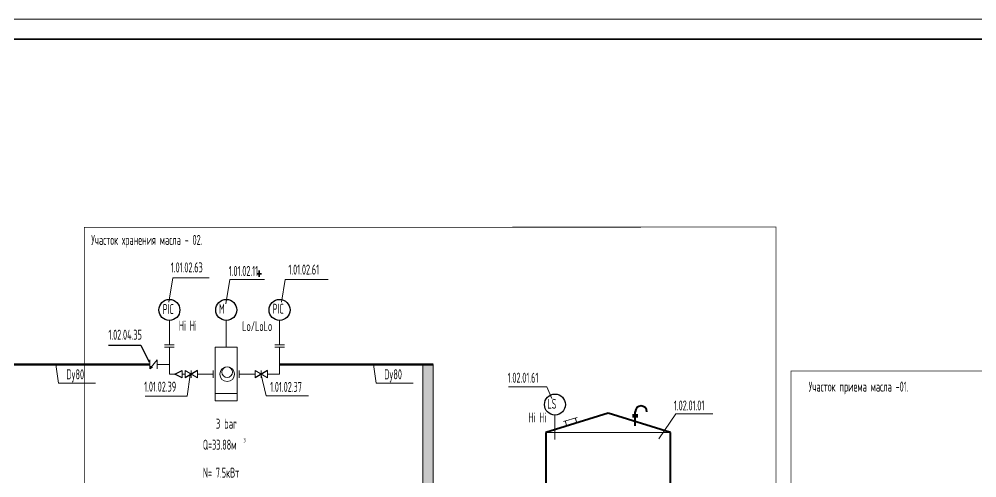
# Model space of a CAD drawing. Header units: millimetres. Extents: x -2281 to 17340, y -2563 to 4166.
# Drawn here: x 1207.8 to 1447.5, y 1073.3 to 1188 of the extents above; entities that cross this region are included whole.
import ezdxf

# ---------------------------------------------------------------- set-up
doc = ezdxf.new("R2010")
doc.units = ezdxf.units.MM
for name, pattern in [('K5LT32776', [0]), ('K5LT32777', [0]), ('K5LT32778', [0]), ('K5LT32781', [0]), ('K5LT32782', [0]), ('K5LT32785', [0]), ('K5LT32786', [0]), ('K5LT32791', [24.957505, 11.9988, -5.9994, 0.959904, -5.9994]), ('K5LT32793', [0]), ('K5LT32795', [0]), ('K5LT32796', [0]), ('K5LT32800', [24.957505, 11.9988, -5.9994, 0.959904, -5.9994]), ('K5LT_BASIC', [0]), ('K5LT_THIN', [0]), ('K5LT_THIN_INCLUDED_TO_HATCHING', [0])]:
    doc.linetypes.add(name, pattern=pattern)
doc.layers.add('Системный слой', color=7, linetype='Continuous')
doc.styles.add('KTEXTSTYLE', font='GOST_AU.SHX', dxfattribs={"width": 0.96, "height": 5})

# ---------------------------------------------------------------- blocks, each defined once
blk = doc.blocks.new('U18')
at = {"layer": 'Системный слой', "color": 5, "linetype": 'K5LT_BASIC', "lineweight": 35, "true_color": 0x0000ff}
for p, q in [((1267.82, 1125.16), (1267.82, 1123.57)), ((1268.43, 1124.32), (1267.28, 1124.32))]:
    blk.add_line(p, q, dxfattribs=at)
blk = doc.blocks.new('U34')
at = {"layer": 'Системный слой', "color": 7, "linetype": 'K5LT_THIN_INCLUDED_TO_HATCHING', "lineweight": 13}
for p, q in [((1308.8, 825), (1308.8, 1101.69)), ((1311.43, 825), (1311.43, 1101.69))]:
    blk.add_line(p, q, dxfattribs=at)
blk = doc.blocks.new('T4')
at = {"layer": 'Системный слой', "color": 7, "char_height": 2.5, "attachment_point": 1, "style": 'KTEXTSTYLE'}
for s, insert in [('\\H3.5;\\W0.965;\\Q15;\\Q0;\\W0.715;\\H2.50;Q=33.88м', (1253.76, 1082.86)), ('\\H3.5;\\W0.965;\\Q15;\\Q0;\\W0.715;\\H1.11;3', (1263.92, 1083.31)), ('\\H3.5;\\W0.965;\\Q15;\\Q0;\\W0.715;\\H2.50;N= 7.5кВт', (1253.76, 1075.86))]:
    blk.add_mtext(s, dxfattribs=dict(at, insert=insert))
blk = doc.blocks.new('U238')
at = {"layer": 'Системный слой', "color": 7, "linetype": 'K5LT_THIN', "lineweight": 13}
for q in [(1216.93, 1101.69), (1226.87, 1096.96)]:
    blk.add_line((1217.58, 1096.96), q, dxfattribs=at)
at = {"layer": 'Системный слой', "color": 7, "insert": (1219.58, 1100.46), "char_height": 2.5, "attachment_point": 1, "style": 'KTEXTSTYLE'}
blk.add_mtext('\\H3.5;\\W0.965;\\Q15;\\Q0;\\W0.715;\\H2.50;Dy80', dxfattribs=at)
blk = doc.blocks.new('U241')
at = {"layer": 'Системный слой', "color": 7, "linetype": 'K5LT_THIN', "lineweight": 13}
for q in [(1296.51, 1101.69), (1306.45, 1096.96)]:
    blk.add_line((1297.16, 1096.96), q, dxfattribs=at)
at = {"layer": 'Системный слой', "color": 7, "insert": (1299.16, 1100.46), "char_height": 2.5, "attachment_point": 1, "style": 'KTEXTSTYLE'}
blk.add_mtext('\\H3.5;\\W0.965;\\Q15;\\Q0;\\W0.715;\\H2.50;Dy80', dxfattribs=at)

msp = doc.modelspace()

# ---------------------------------------------------------------- hatches: boundary and pattern name
at = {"layer": 'Системный слой', "true_color": 0xc0c0c0}
msp.add_hatch(color=9, dxfattribs=at).paths.add_polyline_path([(1308.80496, 1101.69478), (1308.80496, 1009.57719), (1309.09747, 1009.43102), (1309.40563, 1009.32162), (1309.72483, 1009.25063), (1310.05031, 1009.2191), (1310.3772, 1009.22751), (1310.70063, 1009.27573), (1311.01576, 1009.36305), (1311.31788, 1009.48815), (1311.42995, 1009.54611), (1311.42996, 1101.69478)])

# ---------------------------------------------------------------- linework, layer by layer
at = {"color": 7, "linetype": 'K5LT_THIN', "lineweight": 13}
msp.add_line((841, 1188), (1682, 1188), dxfattribs=at)
at = {"color": 5, "linetype": 'K5LT_BASIC', "lineweight": 35, "true_color": 0x0000ff}
msp.add_line((861, 1183), (1677, 1183), dxfattribs=at)
at = {"layer": 'Системный слой', "color": 7, "linetype": 'K5LT32782', "lineweight": 0}
for p, q in [((1245.26779, 1117.26766), (1246.24762, 1123.36295)), ((1246.24762, 1123.36295), (1246.68512, 1123.36295)), ((1246.68512, 1123.36295), (1255.33265, 1123.36295)), ((1259.53709, 1116.80551), (1260.51692, 1122.9008)), ((1260.51692, 1122.9008), (1260.95442, 1122.9008)), ((1260.95442, 1122.9008), (1269.17321, 1122.9008)), ((1273.41001, 1117.26766), (1274.38984, 1122.9008)), ((1274.38984, 1122.9008), (1285.13984, 1122.9008)), ((1250.61493, 1099.0789), (1249.79651, 1093.71684)), ((1268.25669, 1099.44243), (1269.62074, 1093.80772)), ((1339.47059, 1096.09495), (1330.27059, 1096.09495)), ((1339.90809, 1096.09495), (1339.47059, 1096.09495)), ((1341.15746, 1093.12076), (1339.90809, 1096.09495)), ((1249.35901, 1093.71684), (1239.35151, 1093.71684)), ((1249.79651, 1093.71684), (1249.35901, 1093.71684)), ((1269.62074, 1093.80772), (1270.05824, 1093.80772)), ((1270.05824, 1093.80772), (1280.18627, 1093.80772)), ((1367.93723, 1083.04656), (1372.14338, 1089.352)), ((1372.14338, 1089.352), (1372.58088, 1089.352)), ((1372.58088, 1089.352), (1381.43088, 1089.352))]:
    msp.add_line(p, q, dxfattribs=at)
at = {"layer": 'Системный слой', "color": 7, "linetype": 'K5LT32776', "lineweight": 18}
for p, q in [((1245.37715, 1106.54849), (1245.37715, 1112.67349)), ((1272.96492, 1106.54849), (1272.96492, 1112.67349)), ((1245.37715, 1106.54849), (1244.15215, 1106.54849)), ((1245.37715, 1105.98228), (1244.15215, 1105.98228)), ((1245.37715, 1106.54849), (1246.60215, 1106.54849)), ((1245.37715, 1101.69478), (1245.37715, 1105.98228)), ((1245.37715, 1105.98228), (1246.60215, 1105.98228)), ((1272.96492, 1106.54849), (1271.73992, 1106.54849)), ((1272.96492, 1105.98228), (1271.73992, 1105.98228)), ((1272.96492, 1106.54849), (1274.18992, 1106.54849)), ((1272.96492, 1101.69478), (1272.96492, 1105.98228)), ((1272.96492, 1105.98228), (1274.18992, 1105.98228)), ((1344.08445, 1087.40492), (1347.4259, 1088.44642)), ((1344.89269, 1086.28206), (1344.50213, 1087.53511)), ((1347.00822, 1088.31623), (1347.39878, 1087.06319)), ((1370.82691, 1084.62908), (1339.58941, 1084.62908))]:
    msp.add_line(p, q, dxfattribs=at)
at = {"layer": 'Системный слой', "color": 191, "linetype": 'K5LT32795', "lineweight": 18, "true_color": 0xbf7fff}
for p, q in [((1259.62001, 1105.98228), (1259.62001, 1112.67349)), ((1256.87653, 1092.55157), (1256.87653, 1105.98228)), ((1256.87653, 1105.98228), (1262.36348, 1105.98228)), ((1262.36348, 1105.98228), (1262.36348, 1092.55157)), ((1272.96492, 1101.69478), (1272.96492, 1099.24478)), ((1248.58931, 1100.16353), (1248.58931, 1098.32603)), ((1249.33759, 1099.24478), (1248.58931, 1099.24478)), ((1249.33759, 1098.32603), (1249.33759, 1100.16353)), ((1252.40009, 1098.32603), (1249.33759, 1100.16353)), ((1250.86884, 1098.32603), (1250.86884, 1100.16353)), ((1252.40009, 1098.32603), (1252.40009, 1100.16353)), ((1252.40009, 1099.24478), (1256.36054, 1099.24478)), ((1256.36054, 1098.32603), (1256.36054, 1100.16353)), ((1262.87948, 1098.32603), (1262.87948, 1100.16353)), ((1266.83992, 1099.24478), (1262.87948, 1099.24478)), ((1266.83992, 1098.32603), (1266.83992, 1100.16353)), ((1269.90242, 1098.32603), (1266.83992, 1100.16353)), ((1268.36606, 1098.32603), (1268.36606, 1100.16353)), ((1269.90242, 1098.32603), (1269.90242, 1100.16353)), ((1272.96492, 1099.24478), (1269.90242, 1099.24478)), ((1262.36348, 1094.44164), (1256.87653, 1094.44164)), ((1262.36348, 1092.55157), (1256.87653, 1092.55157))]:
    msp.add_line(p, q, dxfattribs=at)
at = {"layer": 'Системный слой', "color": 7, "linetype": 'K5LT32777', "lineweight": 25}
for p, q in [((1238.26504, 1106.38323), (1230.11205, 1106.38323)), ((1240.41326, 1102.13525), (1238.28977, 1106.38323))]:
    msp.add_line(p, q, dxfattribs=at)
at = {"layer": 'Системный слой', "color": 191, "linetype": 'K5LT32781', "lineweight": 50, "true_color": 0xbf7fff}
for p, q in [((1240.5083, 1101.69478), (1196.41169, 1101.69478)), ((1311.42996, 1101.69478), (1272.96492, 1101.69478))]:
    msp.add_line(p, q, dxfattribs=at)
at = {"layer": 'Системный слой', "color": 200, "linetype": 'K5LT32778', "lineweight": 18, "true_color": 0xbf00ff}
for p, q in [((1240.5083, 1100.59228), (1240.5083, 1102.79728)), ((1242.3458, 1102.79728), (1240.5083, 1100.59228)), ((1240.5083, 1100.59228), (1240.76495, 1101.28101)), ((1240.5083, 1100.59228), (1241.111, 1101.01296)), ((1242.3458, 1100.59228), (1242.3458, 1102.79728)), ((1245.37715, 1101.69478), (1242.3458, 1101.69478))]:
    msp.add_line(p, q, dxfattribs=at)
at = {"layer": 'Системный слой', "color": 211, "linetype": 'K5LT32793', "lineweight": 18, "true_color": 0xff7fff}
for p, q in [((1245.37715, 1099.24478), (1245.37715, 1101.69478)), ((1246.73161, 1099.24478), (1245.37715, 1099.24478))]:
    msp.add_line(p, q, dxfattribs=at)
at = {"layer": 'Системный слой', "color": 191, "linetype": 'K5LT32796', "lineweight": 25, "true_color": 0xbf7fff}
for p, q in [((1246.73161, 1099.24478), (1248.58931, 1100.16353)), ((1248.58931, 1098.32603), (1246.73161, 1099.24478)), ((1252.40009, 1100.16353), (1249.33759, 1098.32603)), ((1269.90242, 1100.16353), (1266.83992, 1098.32603))]:
    msp.add_line(p, q, dxfattribs=at)
at = {"layer": 'Системный слой', "color": 7, "linetype": 'K5LT32785', "lineweight": 40}
for p, q in [((1355.20816, 1089.4973), (1339.58941, 1084.62908)), ((1370.82691, 1084.62908), (1355.20816, 1089.4973)), ((1362.65809, 1088.95965), (1361.34559, 1088.95965)), ((1362.65809, 1088.56756), (1361.34559, 1088.56756)), ((1362.00184, 1088.95965), (1362.00184, 1089.84561)), ((1362.00184, 1086.36507), (1362.00184, 1088.56756)), ((1339.58941, 1084.62908), (1339.58941, 1035.62908)), ((1370.82691, 1035.62908), (1370.82691, 1084.62908))]:
    msp.add_line(p, q, dxfattribs=at)
at = {"layer": 'Системный слой', "color": 7, "linetype": 'K5LT32786', "lineweight": 18}
msp.add_line((1341.903, 1082.87578), (1341.903, 1089.02036), dxfattribs=at)
at = {"layer": 'Системный слой', "color": 211, "linetype": 'K5LT32791', "true_color": 0xff7fff, "const_width": 0.18}
msp.add_lwpolyline([(1224.11228, 924.30988), (1224.11228, 846.43595), (1397.25373, 846.43595), (1397.25373, 1136.01768), (1224.11228, 1135.9462), (1224.11228, 924.34623)], dxfattribs=at)
at = {"layer": 'Системный слой', "color": 191, "linetype": 'K5LT32800', "true_color": 0xbf7fff, "const_width": 0.18}
msp.add_lwpolyline([(1577.30733, 845.23472), (1401.00703, 845.23472), (1401.00703, 1100.0653), (1577.30733, 1100.0653)], close=True, dxfattribs=at)
at = {"layer": 'Системный слой', "color": 7, "linetype": 'K5LT32777', "lineweight": 25}
for centre in [(1245.37715, 1115.29849), (1272.96492, 1115.29849), (1341.903, 1091.64536)]:
    msp.add_circle(centre, 2.625, dxfattribs=at)
at = {"layer": 'Системный слой', "color": 191, "linetype": 'K5LT32796', "lineweight": 25, "true_color": 0xbf7fff}
msp.add_circle((1259.62001, 1115.29849), 2.625, dxfattribs=at)
at = {"layer": 'Системный слой', "color": 191, "linetype": 'K5LT32795', "lineweight": 18, "true_color": 0xbf7fff}
for centre, radius in [((1259.84379, 1099.24478), 1.8375), ((1259.84379, 1099.74666), 1.33562)]:
    msp.add_circle(centre, radius, dxfattribs=at)
at = {"layer": 'Системный слой', "color": 7, "linetype": 'K5LT32785', "lineweight": 40}
msp.add_arc((1363.4584, 1089.84561), 1.45656, 0, 180, dxfattribs=at)

# ---------------------------------------------------------------- block references
at = {"layer": 'Системный слой'}
for name in ['U18', 'U238', 'U241', 'U34', 'T4']:
    msp.add_blockref(name, (0, 0), dxfattribs=at)

# ---------------------------------------------------------------- texts
at = {"layer": 'Системный слой', "color": 7, "char_height": 2.5, "attachment_point": 1, "style": 'KTEXTSTYLE'}
for s, insert in [('\\H3.5;\\W0.965;\\Q15;\\Q0;\\W0.715;\\H2.50;Участок хранения масла - 02.', (1225.81881, 1134.0685)), ('\\H3.5;\\W0.965;\\Q15;\\Q0;\\W0.715;\\H2.50;1.01.02.63', (1245.7415, 1127.18497)), ('\\H3.5;\\W0.965;\\Q15;\\Q0;\\W0.715;\\H2.50;1.01.02.11', (1260.23628, 1126.29539)), ('\\H3.5;\\W0.965;\\Q15;\\Q0;\\W0.715;\\H2.50;1.01.02.61', (1275.1677, 1126.63917)), ('\\H3.5;\\W0.965;\\Q15;\\Q0;\\W0.715;\\H2.50;PIC', (1243.70048, 1116.76516)), ('\\H3.5;\\W0.965;\\Q15;\\Q0;\\W0.715;\\H2.50;{\\c16744383;M}', (1257.78012, 1116.83851)), ('\\H3.5;\\W0.965;\\Q15;\\Q0;\\W0.715;\\H2.50;PIC', (1271.21484, 1116.83851)), ('\\H3.5;\\W0.965;\\Q15;\\Q0;\\W0.715;\\H2.50;Hi Hi', (1247.75587, 1112.60649)), ('\\H3.5;\\W0.965;\\Q15;\\Q0;\\W0.715;\\H2.50;Lo/LoLo', (1263.60398, 1112.50211)), ('\\H3.5;\\W0.965;\\Q15;\\Q0;\\W0.715;\\H2.50;{\\c255;1.02.04.35}', (1230.11205, 1110.3562)), ('\\H3.5;\\W0.965;\\Q15;\\Q0;\\W0.715;\\H2.50;1.02.01.61', (1330.06277, 1099.60835)), ('\\H3.5;\\W0.965;\\Q15;\\Q0;\\W0.715;\\H2.50;1.01.02.39', (1239.0659, 1097.37009)), ('\\H3.5;\\W0.965;\\Q15;\\Q0;\\W0.715;\\H2.50;1.01.02.37', (1270.59512, 1097.31145)), ('\\H3.5;\\W0.965;\\Q15;\\Q0;\\W0.715;\\H2.50;Участок приема масла -01.', (1405.43343, 1097.39141)), ('\\H3.5;\\W0.965;\\Q15;\\Q0;\\W0.715;\\H2.50;LS', (1340.01441, 1093.08751)), ('\\H3.5;\\W0.965;\\Q15;\\Q0;\\W0.715;\\H2.50;1.02.01.01', (1371.67671, 1092.66635)), ('\\H3.5;\\W0.965;\\Q15;\\Q0;\\W0.715;\\H2.50;Hi Hi', (1335.26945, 1089.66164)), ('\\H3.5;\\W0.965;\\Q15;\\Q0;\\W0.765;\\H2.50; 3 bar', (1256.05615, 1088.11535))]:
    msp.add_mtext(s, dxfattribs=dict(at, insert=insert))

doc.saveas('drawing.dxf')
